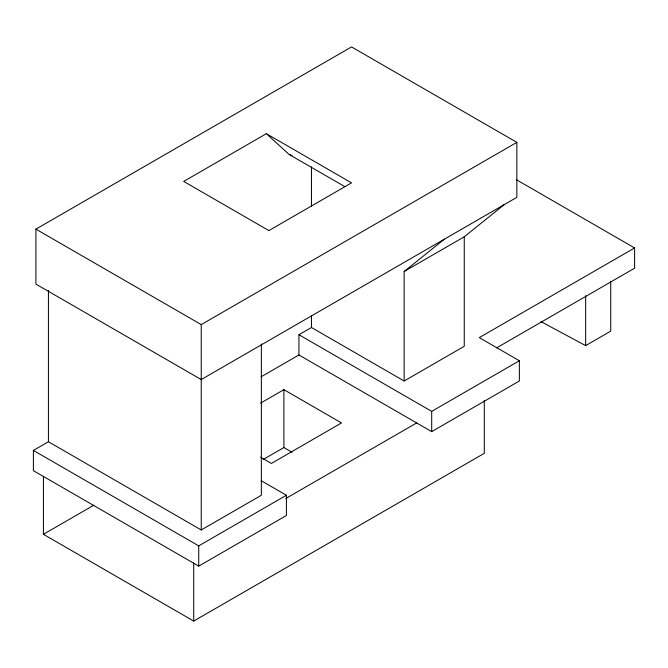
<?xml version="1.0" encoding="UTF-8"?>
<svg xmlns="http://www.w3.org/2000/svg" width="668" height="668" viewBox="0 0 668 668"><rect width="100%" height="100%" fill="white"/><g stroke="black" fill="none" stroke-linecap="round" stroke-linejoin="round"><path stroke-width="1" d="M504.34 204.558L464.26 236.789L464.26 346.291L404.14 381.002L404.14 271.5L444.22 239.269M35.905 229.141L351.535 46.919L516.865 142.368L516.865 197.327L201.235 379.558L35.905 284.1L35.905 229.141L201.235 324.598L516.865 142.368M266.365 133.692L183.7 181.42L268.87 230.594L351.535 182.865L266.365 133.692L289.11 154.458L344.688 186.547M261.113 480.659L286.405 495.255L286.405 515.504L198.73 566.122L33.4 470.673L33.4 450.424L48.43 441.748L201.235 529.966L261.355 495.255L261.355 343.945M404.14 271.5L464.26 236.789M496.449 347.961L634.6 268.194L634.6 247.953L479.29 337.616L519.37 360.753L519.37 381.002L431.695 431.62L298.93 354.975L298.93 334.726L311.455 327.495L404.14 381.002M261.029 376.852L298.93 354.975M260.52 403.18L283.9 389.678L341.515 422.944L271.375 463.442L260.57 457.204M43.42 476.284L43.42 534.308L93.921 505.15M263.217 459.475L283.9 447.535L291.999 452.211M33.4 450.424L198.73 545.873L286.405 495.255M298.93 334.726L431.695 411.371L519.37 360.753M285.812 498.495L416.665 422.944M540.905 321.575L585.669 345.623L610.719 331.161L610.719 281.261M43.42 534.308L193.72 621.081L484.3 453.321L484.3 400.474M290.079 154.817L292.025 155.527M516.556 179.801L634.6 247.953M585.669 295.724L585.669 345.623M431.695 411.371L431.695 431.62M311.455 166.791L311.455 206.445M311.455 316.014L311.455 327.495M283.9 389.678L283.9 447.535M201.235 324.598L201.235 529.966M198.73 545.873L198.73 566.122M193.72 563.057L193.72 621.081M48.43 290.438L48.43 441.748"/></g></svg>
